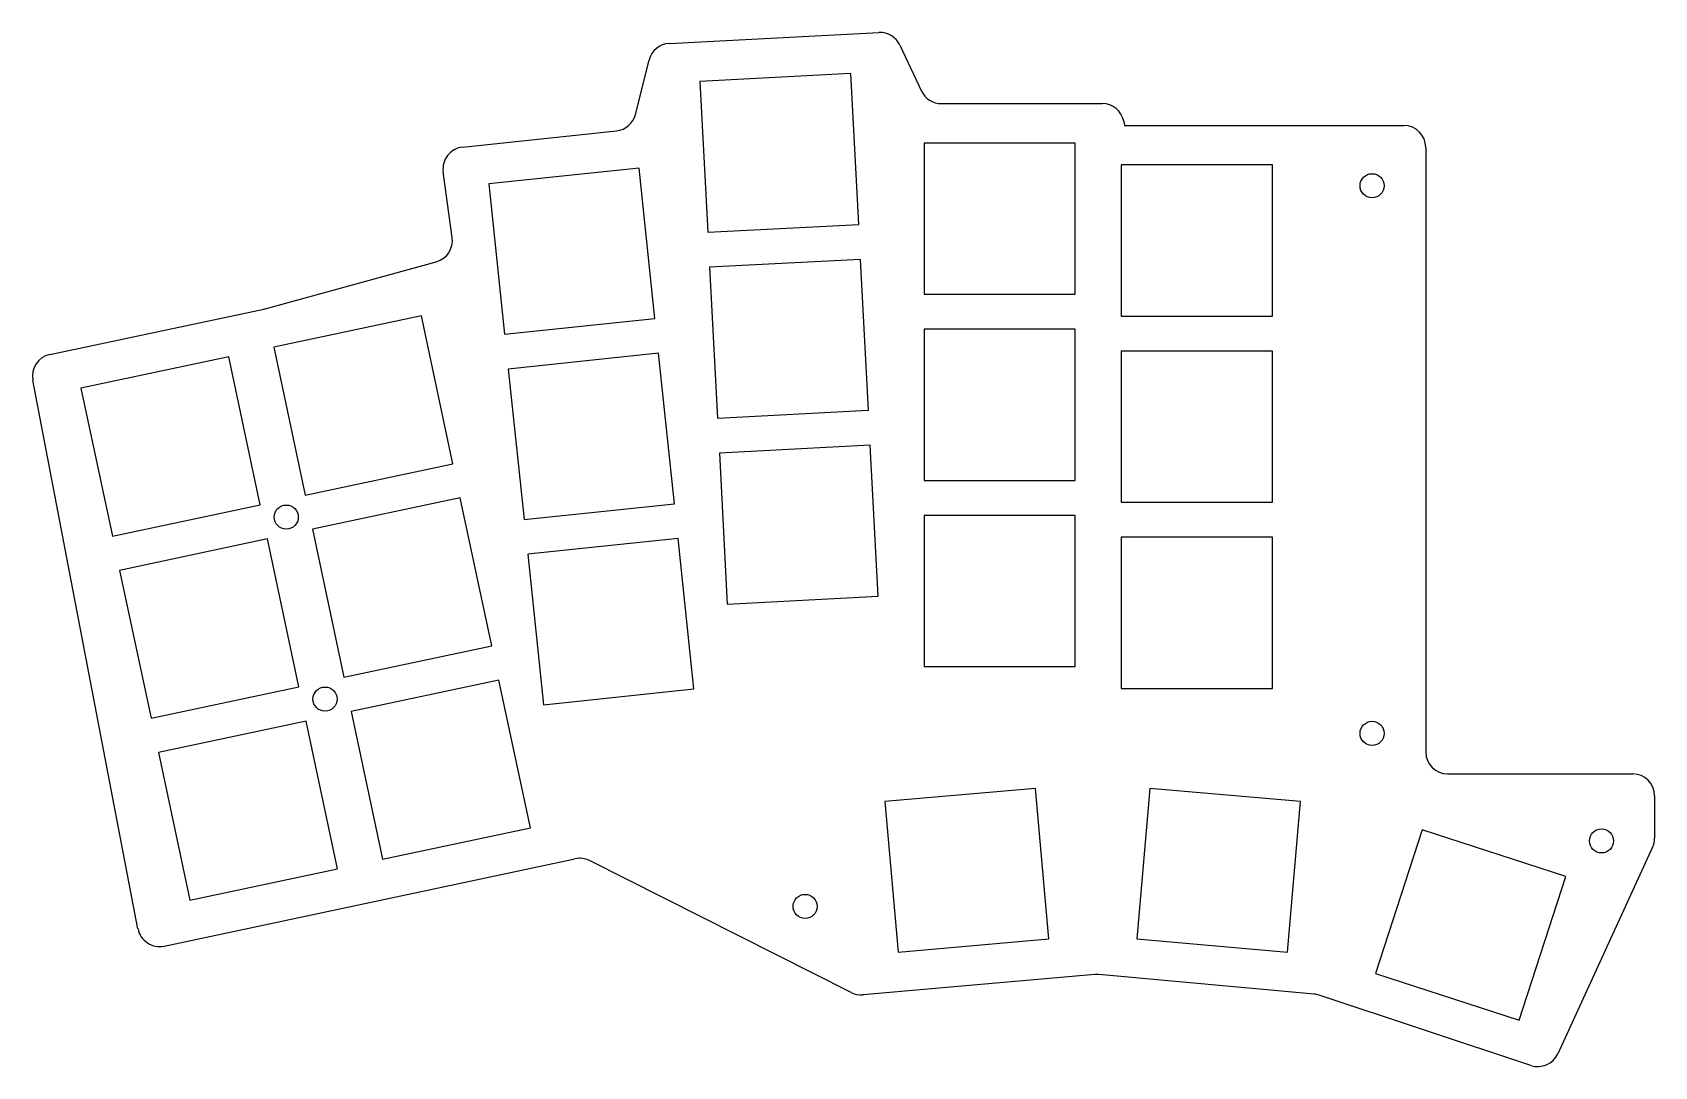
# Model space of a CAD drawing. Header units: millimetres. Extents: x 130 to 278, y -173 to -79.
import ezdxf

# ---------------------------------------------------------------- set-up
doc = ezdxf.new("R2010")
doc.units = ezdxf.units.MM

msp = doc.modelspace()

# ---------------------------------------------------------------- linework, layer by layer
for p, q in [((188.47, -79.95), (207.62, -78.95)), ((185.39, -86.43), (186.63, -81.46)), ((209.53, -80.09), (211.51, -84.29)), ((205.05, -82.69), (191.27, -83.41)), ((205.78, -96.47), (205.05, -82.69)), ((191.27, -83.41), (192, -97.19)), ((213.32, -85.44), (228.01, -85.44)), ((229.97, -87.05), (230.05, -87.44)), ((169.6, -89.41), (183.66, -87.93)), ((230.05, -87.44), (255.55, -87.44)), ((225.55, -89.04), (211.75, -89.04)), ((211.75, -89.04), (211.75, -102.84)), ((225.55, -102.84), (225.55, -89.04)), ((257.55, -89.44), (257.55, -144.64)), ((168.66, -97.68), (167.83, -91.67)), ((185.72, -91.34), (172, -92.78)), ((187.16, -105.06), (185.72, -91.34)), ((243.55, -91.04), (229.75, -91.04)), ((229.75, -91.04), (229.75, -104.84)), ((243.55, -104.84), (243.55, -91.04)), ((172, -92.78), (173.44, -106.5)), ((192, -97.19), (205.78, -96.47)), ((151.56, -104.17), (167.2, -99.88)), ((205.94, -99.66), (192.16, -100.38)), ((192.16, -100.38), (192.88, -114.17)), ((206.67, -113.44), (205.94, -99.66)), ((211.75, -102.84), (225.55, -102.84)), ((131.91, -108.35), (151.45, -104.2)), ((165.85, -104.82), (152.35, -107.69)), ((168.72, -118.32), (165.85, -104.82)), ((173.44, -106.5), (187.16, -105.06)), ((229.75, -104.84), (243.55, -104.84)), ((225.55, -106.04), (211.75, -106.04)), ((211.75, -106.04), (211.75, -119.84)), ((225.55, -119.84), (225.55, -106.04)), ((152.35, -107.69), (155.22, -121.18)), ((243.55, -108.04), (229.75, -108.04)), ((229.75, -108.04), (229.75, -121.84)), ((243.55, -121.84), (243.55, -108.04)), ((148.25, -108.56), (134.75, -111.43)), ((151.11, -122.06), (148.25, -108.56)), ((187.5, -108.24), (173.77, -109.69)), ((188.94, -121.97), (187.5, -108.24)), ((139.96, -160.78), (130.36, -110.68)), ((173.77, -109.69), (175.22, -123.41)), ((134.75, -111.43), (137.62, -124.93)), ((192.88, -114.17), (206.67, -113.44)), ((206.83, -116.64), (193.05, -117.36)), ((207.56, -130.42), (206.83, -116.64)), ((155.22, -121.18), (168.72, -118.32)), ((193.05, -117.36), (193.77, -131.14)), ((211.75, -119.84), (225.55, -119.84)), ((169.39, -121.45), (155.89, -124.31)), ((172.26, -134.94), (169.39, -121.45)), ((137.62, -124.93), (151.11, -122.06)), ((175.22, -123.41), (188.94, -121.97)), ((229.75, -121.84), (243.55, -121.84)), ((155.89, -124.31), (158.76, -137.81)), ((225.55, -123.04), (211.75, -123.04)), ((211.75, -123.04), (211.75, -136.84)), ((225.55, -136.84), (225.55, -123.04)), ((151.78, -125.19), (138.28, -128.06)), ((154.65, -138.69), (151.78, -125.19)), ((189.28, -125.15), (175.55, -126.59)), ((190.72, -138.87), (189.28, -125.15)), ((243.55, -125.04), (229.75, -125.04)), ((229.75, -125.04), (229.75, -138.84)), ((243.55, -138.84), (243.55, -125.04)), ((175.55, -126.59), (176.99, -140.32)), ((138.28, -128.06), (141.15, -141.56)), ((193.77, -131.14), (207.56, -130.42)), ((158.76, -137.81), (172.26, -134.94)), ((211.75, -136.84), (225.55, -136.84)), ((141.15, -141.56), (154.65, -138.69)), ((172.92, -138.07), (159.42, -140.94)), ((175.79, -151.57), (172.92, -138.07)), ((176.99, -140.32), (190.72, -138.87)), ((229.75, -138.84), (243.55, -138.84)), ((155.31, -141.82), (141.82, -144.69)), ((158.18, -155.31), (155.31, -141.82)), ((159.42, -140.94), (162.29, -154.44)), ((141.82, -144.69), (144.69, -158.18)), ((259.55, -146.64), (276.45, -146.64)), ((221.92, -147.96), (208.17, -149.17)), ((223.12, -161.71), (221.92, -147.96)), ((232.37, -147.96), (231.17, -161.71)), ((246.12, -149.17), (232.37, -147.96)), ((208.17, -149.17), (209.37, -162.91)), ((244.92, -162.91), (246.12, -149.17)), ((278.45, -148.64), (278.45, -152.5)), ((162.29, -154.44), (175.79, -151.57)), ((257.22, -151.74), (252.95, -164.87)), ((270.34, -156.01), (257.22, -151.74)), ((278.26, -153.34), (269.61, -172.2)), ((142.34, -162.36), (179.86, -154.39)), ((144.69, -158.18), (158.18, -155.31)), ((205.09, -166.6), (181.18, -154.56)), ((266.08, -169.13), (270.34, -156.01)), ((209.37, -162.91), (223.12, -161.71)), ((231.17, -161.71), (244.92, -162.91)), ((227.34, -164.96), (206.17, -166.81)), ((247.36, -166.74), (227.7, -164.96)), ((252.95, -164.87), (266.08, -169.13)), ((267.16, -173.26), (247.81, -166.83))]:
    msp.add_line(p, q)
for centre in [(252.65, -92.94), (153.5, -123.19), (157.04, -139.81), (252.65, -142.94), (273.6, -152.76), (200.88, -158.74)]:
    msp.add_circle(centre, 1.1)
for centre, start, end in [((188.57, -81.95), 93, 165.9401), ((207.72, -80.94), 25.1811, 93), ((213.32, -83.44), 205.1811, 270), ((228.01, -87.44), 11.3099, 90), ((183.45, -85.94), 276, 345.9401), ((255.55, -89.44), 0, 90), ((169.81, -91.4), 96, 187.8694), ((166.67, -97.95), 285.3385, 7.8694), ((151.03, -102.24), 282, 285.3385), ((132.32, -110.31), 102, 190.8542), ((259.55, -144.64), 180, 270), ((276.45, -148.64), 0, 90), ((276.45, -152.5), 335.3523, 0), ((180.28, -156.34), 63.2706, 102), ((141.93, -160.41), 190.8542, 282), ((227.52, -166.95), 84.815, 95), ((205.99, -164.82), 243.2706, 275), ((247.18, -168.73), 71.6318, 84.815), ((267.79, -171.36), 251.6318, 335.3523)]:
    msp.add_arc(centre, 2, start, end)

doc.saveas('drawing.dxf')
